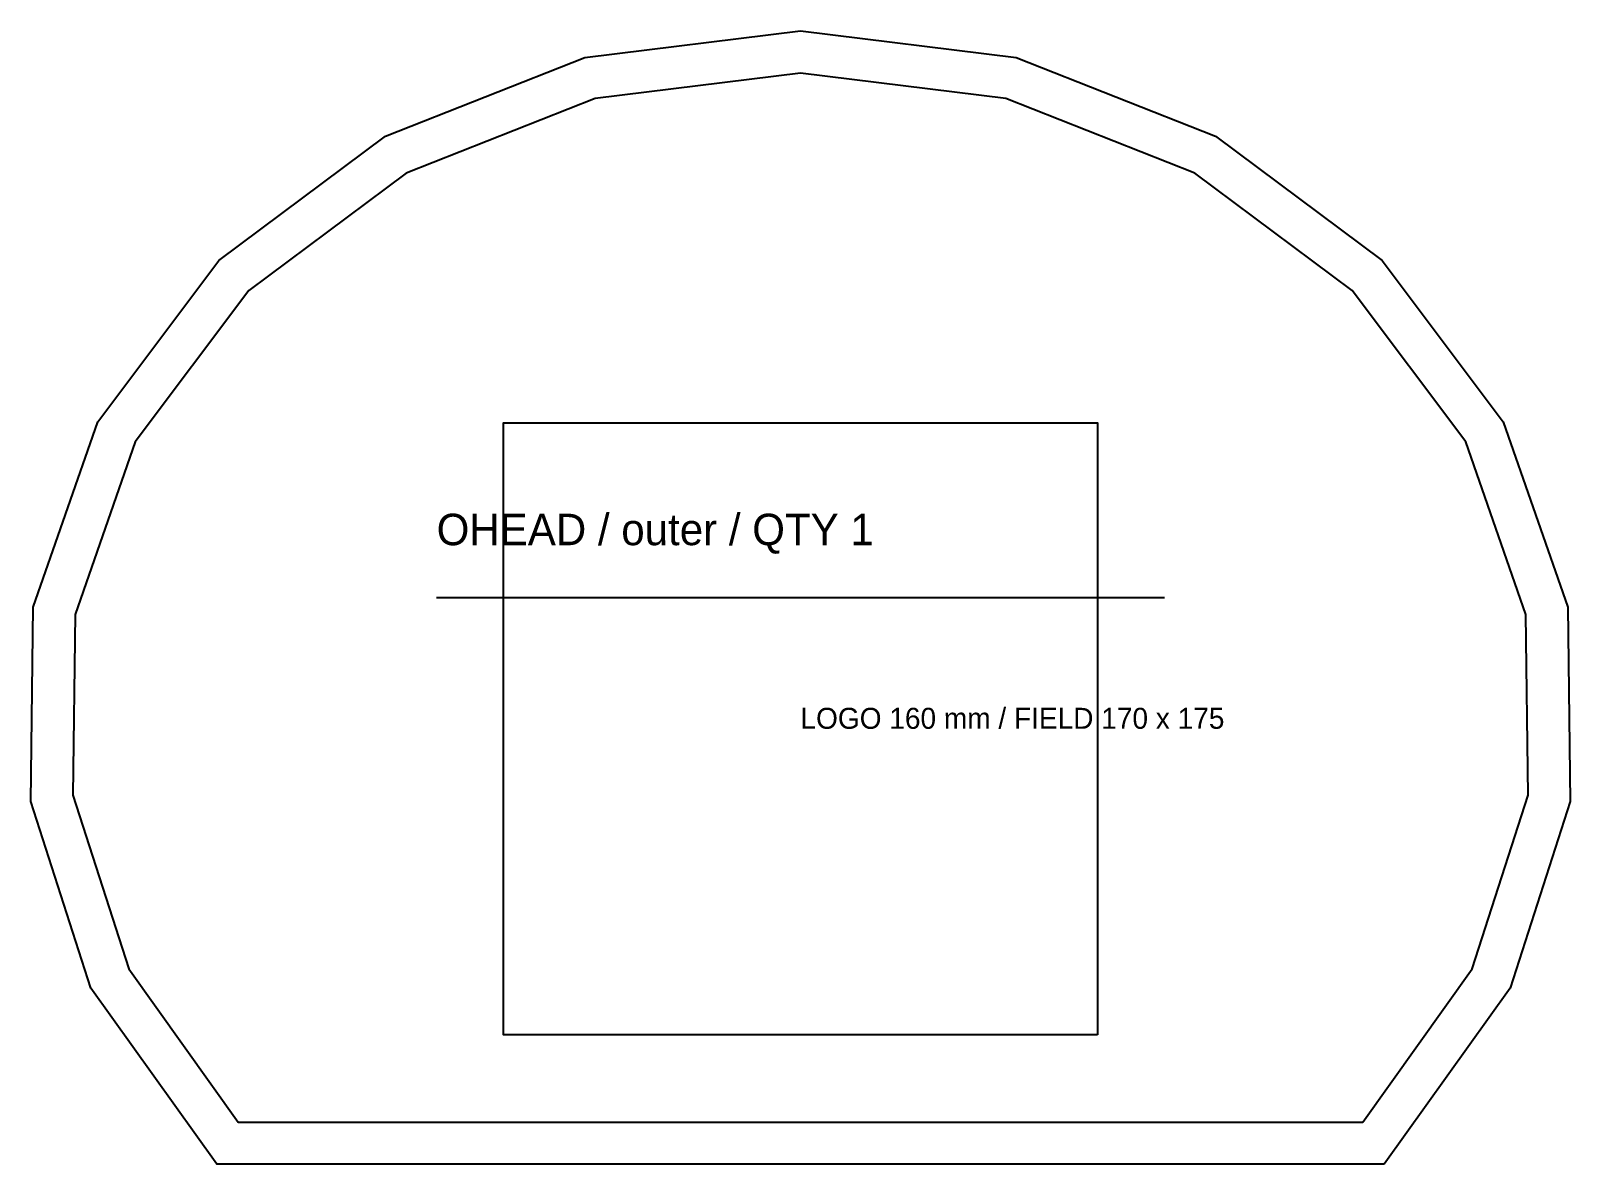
# Model space of a CAD drawing. Header units: millimetres. Extents: x -12 to 428, y -12 to 312.
import ezdxf

# ---------------------------------------------------------------- set-up
doc = ezdxf.new("R2010")
doc.units = ezdxf.units.MM
for name, color, linetype in [('CUT', 7, 'Continuous'), ('EMBROIDERY', 6, 'Continuous'), ('GRAIN', 3, 'Continuous'), ('ID', 7, 'Continuous'), ('SEW', 5, 'Continuous')]:
    doc.layers.add(name, color=color, linetype=linetype)

msp = doc.modelspace()

# ---------------------------------------------------------------- linework, layer by layer
at = {"layer": 'CUT'}
msp.add_lwpolyline([(375.24, -12), (41.16, -12), (5.14, 38.38), (-12.02, 91.74), (-11.33, 147.27), (7.16, 200.27), (41.76, 246.38), (89.48, 281.98), (146.45, 304.43), (208.2, 312.09), (269.95, 304.43), (326.93, 281.98), (374.65, 246.38), (409.24, 200.27), (427.73, 147.27), (428.43, 91.74), (411.27, 38.38)], close=True, dxfattribs=at)
at = {"layer": 'EMBROIDERY'}
msp.add_lwpolyline([(293.2, 25), (123.2, 25), (123.2, 200), (293.2, 200)], close=True, dxfattribs=at)
at = {"layer": 'GRAIN'}
msp.add_line((104.1, 150), (312.31, 150), dxfattribs=at)
at = {"layer": 'SEW'}
msp.add_lwpolyline([(369.07, 0), (400.42, 43.84), (416.41, 93.55), (415.76, 145.16), (398.53, 194.56), (366.09, 237.79), (321.04, 271.4), (266.97, 292.7), (208.2, 300), (149.44, 292.7), (95.37, 271.4), (50.32, 237.79), (17.88, 194.56), (0.65, 145.16), (0, 93.55), (15.99, 43.84), (47.33, 0)], close=True, dxfattribs=at)

# ---------------------------------------------------------------- texts
at = {"layer": 'EMBROIDERY'}
msp.add_text('LOGO 160 mm / FIELD 170 x 175', height=6, dxfattribs=at).set_placement((208.2, 112.5))
at = {"layer": 'ID'}
msp.add_text('OHEAD / outer / QTY 1', height=9, dxfattribs=at).set_placement((104.1, 165))

doc.saveas('drawing.dxf')
